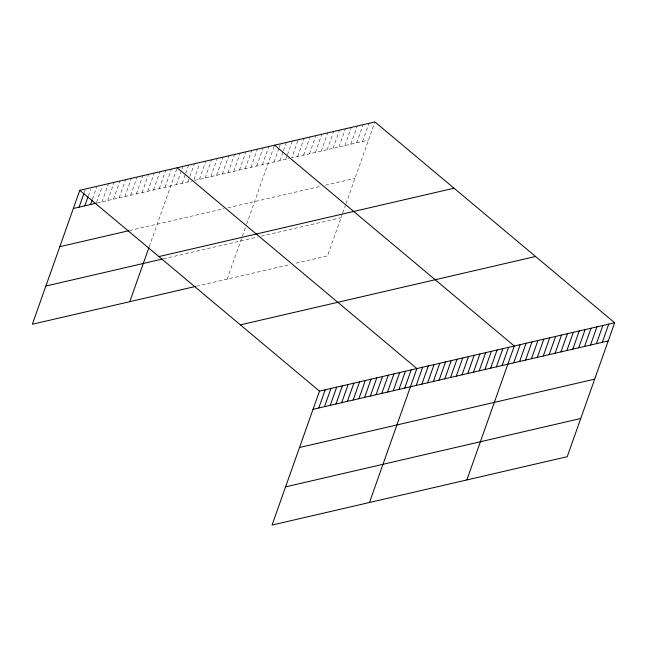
<?xml version="1.0" encoding="UTF-8"?>
<svg xmlns="http://www.w3.org/2000/svg" width="647" height="647" viewBox="0 0 647 647"><rect width="100%" height="100%" fill="white"/><g stroke="black" fill="none" stroke-linecap="round" stroke-linejoin="round"><path stroke-width="0.49" stroke-dasharray="3.23 2.43" d="M84.215 192.62L85.186 189.894M88.34 195.839L90.596 189.474M92.456 199.066L96.646 187.242M96.573 202.285L102.048 186.821M101.983 201.864L108.429 183.675M107.717 200.538L114.155 182.349M113.443 199.211L119.889 181.023M119.169 197.885L125.615 179.696M124.903 196.559L131.341 178.362M130.629 195.232L137.075 177.035M136.363 193.906L142.801 175.709M142.089 192.58L148.535 174.383M147.823 191.245L154.261 173.056M153.549 189.919L159.995 171.73M159.283 188.592L165.721 170.404M165.009 187.266L171.455 169.077M149.255 246.62L177.181 167.751M176.469 184.613L181.621 170.056M181.944 169.15L182.915 166.425M182.203 183.287L185.422 174.189M185.746 173.283L188.641 165.09M187.929 181.961L189.539 177.407M189.862 176.502L194.375 163.764M193.979 179.72L199.454 164.257M199.389 179.3L205.827 161.111M205.115 177.974L211.561 159.785M210.849 176.647L217.287 158.458M216.575 175.321L223.021 157.132M222.309 173.994L228.747 155.806M228.035 172.668L234.481 154.479M233.769 171.342L240.207 153.145M239.495 170.015L245.941 151.819M245.229 168.689L251.667 150.492M250.955 167.363L257.401 149.166M256.689 166.028L263.127 147.84M262.415 164.702L268.861 146.513M227.162 279.116L242.01 237.174M242.342 236.236L246.329 224.994M246.661 224.056L274.587 145.187M274.045 162.009L278.881 148.365M279.205 147.459L280.491 143.82M279.949 160.642L283.176 151.544M283.491 150.638L286.395 142.453M285.853 159.275L287.147 155.636M287.462 154.73L292.298 141.086M297.879 140.625L291.757 157.908L368.499 140.132M297.66 156.542L304.106 138.345M303.564 155.175L310.01 136.978M309.468 153.808L315.914 135.611M315.372 152.441L321.81 134.244M321.276 151.075L327.714 132.878M327.18 149.7L333.617 131.511M333.084 148.333L339.521 130.144M338.988 146.966L345.425 128.777M344.891 145.599L351.329 127.41M350.795 144.232L357.233 126.044M356.691 142.866L363.137 124.677M362.595 141.499L369.041 123.31M342.368 213.931L327.519 255.872L294.062 263.62M342.7 212.992L345.684 204.557M346.016 203.619L374.945 121.943M97.212 202.972L191.747 181.071M194.618 180.408L288.805 158.588M129.521 230.55L224.064 208.649M227.881 207.768L321.527 186.077M325.457 185.163L354.977 178.321M163.335 258.84L257.409 237.045M261.348 236.139L341.042 217.675M196.599 286.192L290.131 264.534"/><path stroke-width="0.97" d="M614.65 322.756L319.481 391.128L272.055 525.057L567.225 456.693L614.65 322.756L374.945 121.943L79.775 190.307L32.35 324.244L195.645 286.419M79.063 207.177L83.9 193.534M84.797 205.851L88.016 196.753M90.523 204.517L92.133 199.972M129.756 301.68L148.923 247.558M318.769 407.998L325.215 389.801M324.503 406.664L330.94 388.475M330.229 405.337L336.675 387.149M335.963 404.011L342.4 385.822M341.689 402.685L348.135 384.496M347.423 401.358L353.86 383.17M353.149 400.032L359.595 381.843M358.883 398.706L365.32 380.509M364.609 397.379L371.055 379.182M370.343 396.053L376.78 377.856M376.069 394.719L382.514 376.53M381.795 393.392L388.24 375.203M387.529 392.066L393.966 373.877M393.255 390.739L399.7 372.551M398.989 389.413L405.426 371.224M404.715 388.087L411.16 369.898M369.461 502.501L416.886 368.564L177.181 167.751M416.175 385.434L422.62 367.237M421.909 384.108L428.346 365.911M427.635 382.781L434.08 364.584M433.369 381.447L439.806 363.258M439.095 380.121L445.54 361.932M444.829 378.794L451.266 360.605M450.555 377.468L457 359.279M456.281 376.142L462.726 357.953M462.015 374.815L468.452 356.626M467.741 373.489L474.186 355.292M473.475 372.162L479.912 353.966M479.201 370.836L485.646 352.639M484.935 369.502L491.372 351.313M490.661 368.175L497.106 349.987M496.395 366.849L502.832 348.66M502.121 365.523L508.566 347.334M466.867 479.937L514.292 346.008L274.587 145.187M513.758 362.83L520.196 344.641M519.654 361.463L526.1 343.274M525.558 360.096L532.004 341.899M531.462 358.729L537.908 340.532M537.366 357.362L543.812 339.165M543.27 355.996L549.715 337.799M549.174 354.629L555.619 336.432M555.077 353.254L561.523 335.065M560.981 351.887L567.427 333.698M566.885 350.52L573.323 332.332M572.789 349.154L579.227 330.965M578.693 347.787L585.131 329.598M584.597 346.42L591.034 328.231M590.501 345.053L596.938 326.864M596.405 343.686L602.842 325.498M602.308 342.32L608.746 324.123M73.337 208.504L96.257 203.19M59.807 246.693L128.567 230.769M158.879 256.584L454.048 188.212M45.872 286.047L162.381 259.059M240.385 324.859L535.546 256.487M313.043 409.325L608.204 340.953M299.521 447.514L594.682 379.142M285.578 486.868L580.747 418.496M79.775 190.307L319.481 391.128"/></g></svg>
